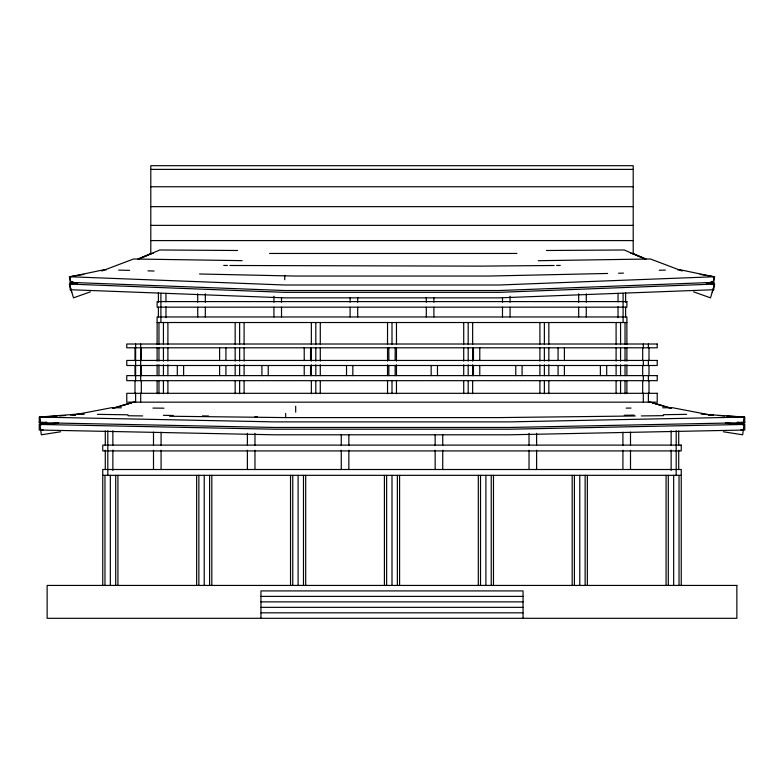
<?xml version="1.0" encoding="UTF-8"?>
<svg xmlns="http://www.w3.org/2000/svg" width="784" height="784" viewBox="0 0 784 784"><rect width="100%" height="100%" fill="white"/><g stroke="black" fill="none" stroke-linecap="round" stroke-linejoin="round"><path stroke-width="1.18" d="M701.19 414.138L744.663 417.088L744.8 422.694L509.61 427.466L274.39 427.466L39.2 422.694L39.337 417.088L77.93 414.06L84.035 414.148M58.633 422.978L39.337 424.428L39.2 430.024L274.39 434.797L509.61 434.797L744.8 430.024L744.663 424.428L725.367 422.978M677.562 269.774L680.002 269.716L713.597 276.772L713.861 282.387L499.33 290.521L284.67 290.521L70.139 282.387L70.403 276.772L103.998 269.716L106.438 269.774M77.596 282.691L70.403 284.112L70.139 289.717L284.67 297.851L499.33 297.851L713.861 289.717L713.597 284.112L706.404 282.691M743.016 425.065L744.006 417.068L726.905 416.069M723.348 431.768L742.673 434.797L744.006 424.399L726.905 423.399M712.46 284.357L714.587 276.723L700.161 274.42M706.815 282.857L714.587 284.053L710.49 297.842L693.605 291.844M712.597 283.965L714.587 276.723M712.313 292.334L714.587 284.053M151.292 253.683L138.562 259.112L159.769 249.978L237.601 250.498M149.813 254.026L137.915 258.994M101.753 271.019L133.554 258.994L242.089 260.651M90.395 291.844L73.51 297.842L69.413 284.053L77.185 282.857M134.985 401.692L112.631 408.405M121.755 405.71L131.408 402.858M131.79 402.702L113.69 408.033M70.139 282.387L72.246 281.877M83.839 274.42L69.413 276.723L70.883 282.309L73.088 281.877M81.781 414.305L83.917 413.923M60.652 431.768L41.327 434.797L39.994 424.399L57.095 423.399M39.2 422.694L42.816 422.321M57.095 416.069L39.994 417.068L40.641 422.664L46.736 422.145M40.641 429.995L43.081 429.789M70.511 415.148L75.391 414.785M59.535 415.912L65.631 415.491M713.597 276.772L499.241 285.004L284.759 285.004L70.403 276.772M713.597 284.112L499.241 292.334L284.759 292.334L70.403 284.112M659.236 270.255L665.342 270.098M607.629 273.469L489.471 276.037L294.529 276.037L199.518 273.979M618.586 273.234L623.456 273.126M744.663 417.088L509.571 421.88L274.429 421.88L39.337 417.088M744.663 424.428L509.571 429.211L274.429 429.211L39.337 424.428M538.245 260.709L650.446 258.994L682.247 271.019M624.289 415.275L634.06 415.128M663.352 414.697L686.539 414.354M635.216 415.99L498.33 417.598L285.67 417.598L169.56 416.235M641.332 415.922L663.323 415.657M708.55 415.128L710.99 415.099L672.417 407.709L662.676 407.798M554.151 265.492L480.729 266.119L229.849 265.492M556.601 265.472L560.266 265.433M626.161 408.121L631.032 408.082M546.399 250.498L624.231 249.978L645.438 259.141L632.708 253.683M150.793 169.383L633.207 169.383M150.793 186.759L633.207 186.759M150.793 206.653L633.207 206.653M150.793 225.371L633.207 225.371M150.793 240.58L633.207 240.58M150.793 253.457L153.243 253.457M269.559 253.457L516.891 253.457M630.757 253.457L633.207 253.457M157.114 322.518L626.886 322.518M102.753 475.329L681.247 475.329M260.954 596.389L523.046 596.389M260.954 601.867L523.046 601.867M260.954 607.345L523.046 607.345M260.954 612.823L523.046 612.823M223.734 265.433L227.399 265.472M121.324 407.798L111.583 407.709L73.01 415.099L75.45 415.128M152.968 408.082L163.925 408.18M128.008 415.745L142.668 415.922M97.461 414.354L127.968 414.805M163.366 415.324L173.127 415.471M202.419 415.912L208.524 416M254.908 416.686L257.348 416.725M118.658 270.098L129.644 270.382M147.97 270.862L154.076 271.029M718.369 415.491L724.465 415.912M708.609 414.785L713.489 415.148M737.264 422.145L743.359 422.664M740.919 429.789L743.359 429.995M741.184 422.321L744.8 422.694M710.912 281.877L713.117 282.309M711.754 281.877L713.861 282.387M652.21 402.702L670.31 408.033M652.592 402.858L662.245 405.71M649.015 401.692L671.369 408.405M646.085 258.994L634.197 254.026M70.883 282.309L71.54 284.357M69.413 276.723L71.403 283.965M69.413 284.053L71.687 292.334M40.641 422.664L40.984 425.065M681.247 585.432L681.247 469.508L102.753 469.508L102.753 585.432M679.022 475.329L679.022 585.432M678.719 430.945L678.719 445.41M678.719 450.232L678.719 469.508M676.19 430.739L676.19 475.329M673.662 475.329L673.662 585.432M671.133 430.739L671.133 445.194M671.133 450.016L671.133 470.508M668.291 475.329L668.291 585.432M666.077 475.329L666.077 585.432M649.005 347.802L649.005 360.444M649.005 365.501L649.005 375.614M649.005 380.671L649.005 393.313M648.378 344.009L648.378 347.802M648.378 360.444L648.378 365.501M648.378 375.614L648.378 380.671M648.378 393.313L648.378 402.163M643.321 344.009L643.321 347.802M643.321 360.444L643.321 365.501M643.321 375.614L643.321 380.671M643.321 393.313L643.321 402.163M642.684 347.802L642.684 360.444M642.684 365.501L642.684 375.614M642.684 380.671L642.684 393.313M633.207 254.33L633.207 165.698L150.793 165.698L150.793 254.33M630.503 432.151L630.503 445.41M630.503 450.232L630.503 469.508M626.886 344.245L626.886 316.961L157.114 316.961L157.114 344.245M626.886 347.861L626.886 361.13M626.886 364.756L626.886 375.614M626.886 380.446L626.886 393.715M625.622 292.579L625.622 302.33M625.622 307.201L625.622 316.961M625.034 322.518L625.034 344.245M625.034 347.861L625.034 361.13M625.034 364.756L625.034 375.614M625.034 380.446L625.034 393.715M623.094 293.265L623.094 322.518M622.917 432.151L622.917 445.41M622.917 450.232L622.917 469.508M620.565 322.518L620.565 344.245M620.565 347.861L620.565 361.13M620.565 364.756L620.565 375.614M620.565 380.446L620.565 393.715M618.037 293.265L618.037 301.791M618.037 306.671L618.037 317.647M616.097 322.518L616.097 344.245M616.097 347.861L616.097 361.13M616.097 364.756L616.097 375.614M616.097 380.446L616.097 393.715M606.698 365.501L606.698 375.614M600.377 365.501L600.377 375.614M587.353 475.329L587.353 585.432M586.265 293.794L586.265 302.33M586.265 307.201L586.265 316.961M585.138 475.329L585.138 585.432M579.768 475.329L579.768 585.432M578.68 293.794L578.68 302.33M578.68 307.201L578.68 316.961M574.407 475.329L574.407 585.432M572.183 475.329L572.183 585.432M564.392 347.802L564.392 360.444M564.392 365.501L564.392 375.614M558.071 347.802L558.071 360.444M558.071 365.501L558.071 375.614M548.849 322.518L548.849 344.245M548.849 347.861L548.849 361.13M548.849 364.756L548.849 375.614M548.849 380.446L548.849 393.715M544.37 322.518L544.37 344.245M544.37 347.861L544.37 361.13M544.37 364.756L544.37 375.614M544.37 380.446L544.37 393.715M539.902 322.518L539.902 344.245M539.902 347.861L539.902 361.13M539.902 364.756L539.902 375.614M539.902 380.446L539.902 393.715M536.619 433.356L536.619 445.41M536.619 450.232L536.619 469.508M529.033 433.356L529.033 445.41M529.033 450.232L529.033 469.508M523.046 618.302L523.046 590.911L260.954 590.911L260.954 618.302M522.085 365.501L522.085 375.614M515.764 365.501L515.764 375.614M510.07 296.234L510.07 302.33M510.07 307.201L510.07 316.961M502.485 297.45L502.485 302.33M502.485 307.201L502.485 316.961M493.469 475.329L493.469 585.432M491.245 475.329L491.245 585.432M485.884 475.329L485.884 585.432M480.523 475.329L480.523 585.432M479.779 347.802L479.779 360.444M479.779 365.501L479.779 375.614M478.299 475.329L478.299 585.432M473.458 347.802L473.458 360.444M473.458 365.501L473.458 375.614M472.654 322.518L472.654 344.245M472.654 347.861L472.654 361.13M472.654 364.756L472.654 375.614M472.654 380.446L472.654 393.715M468.185 322.518L468.185 344.245M468.185 347.861L468.185 361.13M468.185 364.756L468.185 375.614M468.185 380.446L468.185 393.715M463.716 322.518L463.716 344.245M463.716 347.861L463.716 361.13M463.716 364.756L463.716 375.614M463.716 380.446L463.716 393.715M442.735 434.561L442.735 445.41M442.735 450.232L442.735 469.508M437.472 365.501L437.472 375.614M435.149 434.561L435.149 445.41M435.149 450.232L435.149 469.508M433.885 297.45L433.885 302.33M433.885 307.201L433.885 316.961M431.151 365.501L431.151 375.614M426.3 297.45L426.3 302.33M426.3 307.201L426.3 316.961M399.585 475.329L399.585 585.432M397.361 475.329L397.361 585.432M396.469 322.518L396.469 344.245M396.469 347.861L396.469 361.13M396.469 364.756L396.469 375.614M396.469 380.446L396.469 393.715M395.156 347.802L395.156 360.444M395.156 365.501L395.156 375.614M392 322.518L392 344.245M392 380.446L392 393.715M392 475.329L392 585.432M388.844 347.802L388.844 360.444M388.844 365.501L388.844 375.614M387.531 322.518L387.531 344.245M387.531 347.861L387.531 361.13M387.531 364.756L387.531 375.614M387.531 380.446L387.531 393.715M386.639 475.329L386.639 585.432M384.415 475.329L384.415 585.432M357.7 297.45L357.7 302.33M357.7 307.201L357.7 316.961M352.849 365.501L352.849 375.614M350.115 297.45L350.115 302.33M350.115 307.201L350.115 316.961M348.851 434.561L348.851 445.41M348.851 450.232L348.851 469.508M346.528 365.501L346.528 375.614M341.265 434.561L341.265 445.41M341.265 450.232L341.265 469.508M320.284 322.518L320.284 344.245M320.284 347.861L320.284 361.13M320.284 364.756L320.284 375.614M320.284 380.446L320.284 393.715M315.815 322.518L315.815 344.245M315.815 347.861L315.815 361.13M315.815 364.756L315.815 375.614M315.815 380.446L315.815 393.715M311.346 322.518L311.346 344.245M311.346 347.861L311.346 361.13M311.346 364.756L311.346 375.614M311.346 380.446L311.346 393.715M310.542 347.802L310.542 360.444M310.542 365.501L310.542 375.614M305.701 475.329L305.701 585.432M304.221 347.802L304.221 360.444M304.221 365.501L304.221 375.614M303.477 475.329L303.477 585.432M298.116 475.329L298.116 585.432M295.686 406.259L295.686 412.159M292.755 475.329L292.755 585.432M290.531 475.329L290.531 585.432M285.67 413.433L285.67 417.598M284.759 275.321L284.759 279.721M281.515 297.45L281.515 302.33M281.515 307.201L281.515 316.961M273.93 296.234L273.93 302.33M273.93 307.201L273.93 316.961M268.236 365.501L268.236 375.614M261.915 365.501L261.915 375.614M254.967 433.356L254.967 445.41M254.967 450.232L254.967 469.508M247.381 433.356L247.381 445.41M247.381 450.232L247.381 469.508M244.098 322.518L244.098 344.245M244.098 347.861L244.098 361.13M244.098 364.756L244.098 375.614M244.098 380.446L244.098 393.715M239.63 322.518L239.63 344.245M239.63 347.861L239.63 361.13M239.63 364.756L239.63 375.614M239.63 380.446L239.63 393.715M235.151 322.518L235.151 344.245M235.151 347.861L235.151 361.13M235.151 364.756L235.151 375.614M235.151 380.446L235.151 393.715M225.929 347.802L225.929 360.444M225.929 365.501L225.929 375.614M219.608 347.802L219.608 360.444M219.608 365.501L219.608 375.614M211.817 475.329L211.817 585.432M209.593 475.329L209.593 585.432M205.32 293.794L205.32 302.33M205.32 307.201L205.32 316.961M204.232 475.329L204.232 585.432M198.862 475.329L198.862 585.432M197.735 293.794L197.735 302.33M197.735 307.201L197.735 316.961M196.647 475.329L196.647 585.432M183.623 365.501L183.623 375.614M177.302 365.501L177.302 375.614M167.903 322.518L167.903 344.245M167.903 347.861L167.903 361.13M167.903 364.756L167.903 375.614M167.903 380.446L167.903 393.715M165.963 293.265L165.963 301.791M165.963 306.671L165.963 317.647M163.435 322.518L163.435 344.245M163.435 347.861L163.435 361.13M163.435 364.756L163.435 375.614M163.435 380.446L163.435 393.715M161.083 432.151L161.083 445.41M161.083 450.232L161.083 469.508M160.906 293.265L160.906 322.518M158.966 322.518L158.966 344.245M158.966 347.861L158.966 361.13M158.966 364.756L158.966 375.614M158.966 380.446L158.966 393.715M158.378 292.579L158.378 302.33M158.378 307.201L158.378 316.961M157.114 347.861L157.114 361.13M157.114 364.756L157.114 375.614M157.114 380.446L157.114 393.715M153.497 432.151L153.497 445.41M153.497 450.232L153.497 469.508M141.316 347.802L141.316 360.444M141.316 365.501L141.316 375.614M141.316 380.671L141.316 393.313M140.679 344.009L140.679 380.671M140.679 393.313L140.679 402.163M135.622 344.009L135.622 380.671M135.622 393.313L135.622 402.163M134.995 347.802L134.995 360.444M134.995 365.501L134.995 375.614M134.995 380.671L134.995 393.313M117.923 475.329L117.923 585.432M115.709 475.329L115.709 585.432M112.867 430.739L112.867 445.194M112.867 450.016L112.867 470.508M110.338 475.329L110.338 585.432M107.81 430.739L107.81 475.329M105.281 430.945L105.281 445.41M105.281 450.232L105.281 469.508M104.978 475.329L104.978 585.432M626.886 301.595L157.114 301.595L157.114 307.161L626.886 307.161L626.886 301.595M657.227 344.009L126.773 344.009L126.773 347.802L657.227 347.802L657.227 344.009M657.227 360.444L126.773 360.444L126.773 365.501L657.227 365.501L657.227 360.444M657.227 375.614L126.773 375.614L126.773 380.671L657.227 380.671L657.227 375.614M657.227 393.313L126.773 393.313L126.773 402.163L657.227 402.163L657.227 393.313M681.247 445.106L102.753 445.106L102.753 450.918L681.247 450.918L681.247 445.106M736.862 585.432L47.138 585.432L47.138 618.302L736.862 618.302L736.862 585.432"/></g></svg>
